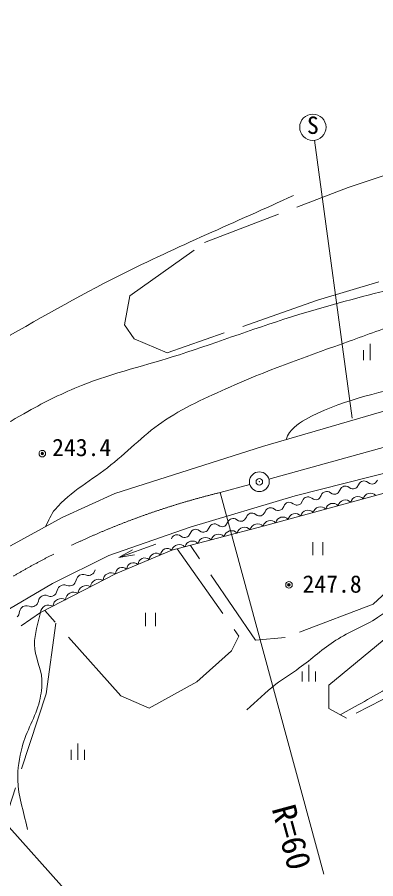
# Model space of a CAD drawing. Units: millimetres, scale not verified. Extents: x 40000 to 680000, y 20000 to 380000.
# Drawn here: x 146034 to 173255, y 265755 to 331177 of the extents above; entities that cross this region are included whole.
import ezdxf
from ezdxf.enums import TextEntityAlignment as Align

# ---------------------------------------------------------------- set-up
doc = ezdxf.new("R2010")
doc.units = ezdxf.units.MM
doc.header["$LTSCALE"] = 1000
doc.header["$PDMODE"] = 32
doc.header["$PDSIZE"] = 500
doc.linetypes.add('CHAIN', pattern=[18.5, 12, -1.5, 3.5, -1.5])
doc.linetypes.add('DASHED', pattern=[7.5, 6, -1.5])
for name, color, linetype, lineweight in [('M-BGD', 7, 'Continuous', 13), ('M-BGD-EXST', 7, 'Continuous', 13), ('M-BMK', 2, 'CHAIN', 13), ('M-BMK-SRVR', 3, 'Continuous', 13), ('M-STR-HTXT', 7, 'Continuous', 13)]:
    doc.layers.add(name, color=color, linetype=linetype, lineweight=lineweight)
doc.styles.add('ＭＳ ゴシック', font='')
doc.styles.get('ＭＳ ゴシック').set_extended_font_data('MS Gothic')

# ---------------------------------------------------------------- blocks, each defined once
blk = doc.blocks.new('open_arrow')
at = {"color": 0, "linetype": 'Continuous', "lineweight": -2}
blk.add_lwpolyline([(7.5, 1.25), (0, 0), (7.5, -1.25)], dxfattribs=at)

msp = doc.modelspace()

# ---------------------------------------------------------------- linework, layer by layer
at = {"layer": 'M-BGD', "linetype": 'DASHED'}
for p, q in [((171161, 318259), (181357, 321632)), ((160260, 314063), (171161, 318259)), ((154574, 310024), (160260, 314063)), ((180678, 313214), (168835, 309684)), ((154186, 307811), (154574, 310024)), ((168835, 309684), (157410, 305684)), ((154900, 306765), (154186, 307811)), ((157410, 305684), (154900, 306765)), ((158175, 290807), (162857, 284189)), ((164129, 283881), (159183, 291072)), ((176730, 290051), (173070, 286600)), ((173070, 286600), (166378, 284064)), ((140148, 280743), (147795, 285962)), ((153910, 279634), (148118, 286129)), ((148973, 285171), (148226, 279802)), ((162857, 284189), (162311, 283062)), ((166378, 284064), (164129, 283881)), ((169702, 280445), (174600, 284523)), ((162311, 283062), (159662, 280714)), ((159662, 280714), (156054, 278710)), ((177092, 281073), (171027, 277953)), ((169702, 278685), (169702, 280445)), ((148226, 279802), (144618, 268743)), ((156054, 278710), (153910, 279634)), ((171027, 277953), (169702, 278685))]:
    msp.add_line(p, q, dxfattribs=at)
at = {"layer": 'M-BGD'}
for p, q in [((164655, 298570), (174469, 301442)), ((153442, 295015), (164655, 298570)), ((167137, 294843), (178675, 297771)), ((164712, 292527), (177052, 295896)), ((171952, 295673), (172018, 295793)), ((172018, 295793), (172094, 295871)), ((172094, 295871), (172177, 295923)), ((172177, 295923), (172264, 295954)), ((172264, 295954), (172356, 295966)), ((172356, 295966), (172453, 295957)), ((172453, 295957), (172556, 295923)), ((172556, 295923), (172669, 295845)), ((172669, 295845), (172782, 295768)), ((172782, 295768), (172885, 295733)), ((172885, 295733), (172982, 295725)), ((172982, 295725), (173074, 295737)), ((173074, 295737), (173161, 295768)), ((173161, 295768), (173244, 295819)), ((173244, 295819), (173386, 296017)), ((169172, 294976), (169245, 295056)), ((169245, 295056), (169325, 295112)), ((169325, 295112), (169411, 295147)), ((169411, 295147), (169503, 295163)), ((169503, 295163), (169600, 295159)), ((169600, 295159), (169705, 295129)), ((169705, 295129), (169822, 295057)), ((169822, 295057), (169939, 294985)), ((170318, 295003), (170399, 295058)), ((170399, 295058), (170532, 295263)), ((170532, 295263), (170592, 295386)), ((170592, 295386), (170665, 295467)), ((170665, 295467), (170745, 295522)), ((170745, 295522), (170831, 295557)), ((170831, 295557), (170923, 295574)), ((170923, 295574), (171020, 295570)), ((171020, 295570), (171125, 295540)), ((171125, 295540), (171242, 295468)), ((171242, 295468), (171359, 295396)), ((171359, 295396), (171464, 295366)), ((171464, 295366), (171561, 295362)), ((171561, 295362), (171653, 295378)), ((171653, 295378), (171739, 295413)), ((171739, 295413), (171819, 295469)), ((171819, 295469), (171952, 295673)), ((149445, 293191), (153442, 295015)), ((159161, 292461), (167137, 294843)), ((167558, 294237), (167691, 294442)), ((167691, 294442), (167752, 294565)), ((167752, 294565), (167824, 294646)), ((167824, 294646), (167905, 294701)), ((167905, 294701), (167991, 294736)), ((167991, 294736), (168082, 294753)), ((168082, 294753), (168179, 294749)), ((168179, 294749), (168284, 294719)), ((168284, 294719), (168401, 294647)), ((168401, 294647), (168518, 294575)), ((168518, 294575), (168623, 294545)), ((168623, 294545), (168720, 294541)), ((168720, 294541), (168812, 294557)), ((168812, 294557), (168898, 294593)), ((168898, 294593), (168978, 294648)), ((168978, 294648), (169111, 294852)), ((169111, 294852), (169172, 294976)), ((169939, 294985), (170043, 294956)), ((170043, 294956), (170141, 294952)), ((170141, 294952), (170232, 294968)), ((170232, 294968), (170318, 295003)), ((164911, 293744), (164983, 293825)), ((164983, 293825), (165064, 293880)), ((165064, 293880), (165150, 293916)), ((165150, 293916), (165241, 293932)), ((165241, 293932), (165339, 293928)), ((165339, 293928), (165443, 293898)), ((165443, 293898), (165560, 293826)), ((165560, 293826), (165677, 293754)), ((165677, 293754), (165782, 293724)), ((165971, 293737), (166057, 293772)), ((166057, 293772), (166137, 293827)), ((166137, 293827), (166271, 294031)), ((166271, 294031), (166331, 294155)), ((166331, 294155), (166404, 294236)), ((166404, 294236), (166484, 294291)), ((166484, 294291), (166570, 294326)), ((166570, 294326), (166662, 294342)), ((166662, 294342), (166759, 294338)), ((166759, 294338), (166864, 294309)), ((166864, 294309), (166981, 294237)), ((166981, 294237), (167098, 294164)), ((167098, 294164), (167202, 294135)), ((167202, 294135), (167300, 294131)), ((167300, 294131), (167391, 294147)), ((167391, 294147), (167477, 294182)), ((167477, 294182), (167558, 294237)), ((144728, 290600), (149445, 293191)), ((162223, 293060), (162309, 293095)), ((162309, 293095), (162400, 293111)), ((162400, 293111), (162498, 293107)), ((162498, 293107), (162602, 293077)), ((163296, 293006), (163430, 293210)), ((163430, 293210), (163490, 293334)), ((163490, 293334), (163563, 293415)), ((163563, 293415), (163643, 293470)), ((163643, 293470), (163729, 293505)), ((163729, 293505), (163821, 293521)), ((163821, 293521), (163918, 293517)), ((163918, 293517), (164023, 293488)), ((164023, 293488), (164140, 293416)), ((164140, 293416), (164257, 293344)), ((164257, 293344), (164362, 293314)), ((164362, 293314), (164459, 293310)), ((164459, 293310), (164550, 293326)), ((164550, 293326), (164637, 293361)), ((164637, 293361), (164717, 293417)), ((164717, 293417), (164850, 293621)), ((164850, 293621), (164911, 293744)), ((165782, 293724), (165879, 293720)), ((165879, 293720), (165971, 293737)), ((152979, 290311), (159161, 292461)), ((157776, 290702), (164712, 292527)), ((160589, 292389), (160649, 292513)), ((160649, 292513), (160722, 292594)), ((160722, 292594), (160802, 292649)), ((160802, 292649), (160888, 292684)), ((160888, 292684), (160980, 292700)), ((160980, 292700), (161077, 292696)), ((161077, 292696), (161182, 292667)), ((161182, 292667), (161299, 292595)), ((161299, 292595), (161416, 292523)), ((161416, 292523), (161521, 292493)), ((161521, 292493), (161618, 292489)), ((161618, 292489), (161710, 292505)), ((161710, 292505), (161796, 292540)), ((161796, 292540), (161876, 292596)), ((161876, 292596), (162009, 292800)), ((162009, 292800), (162070, 292923)), ((162070, 292923), (162143, 293004)), ((162143, 293004), (162223, 293060)), ((162602, 293077), (162719, 293005)), ((162719, 293005), (162836, 292933)), ((162836, 292933), (162941, 292903)), ((162941, 292903), (163039, 292899)), ((163039, 292899), (163130, 292916)), ((163130, 292916), (163216, 292951)), ((163216, 292951), (163296, 293006)), ((157881, 291773), (157961, 291828)), ((157961, 291828), (158047, 291863)), ((158047, 291863), (158139, 291880)), ((158139, 291880), (158236, 291875)), ((158236, 291875), (158341, 291846)), ((158341, 291846), (158458, 291774)), ((159035, 291775), (159168, 291979)), ((159168, 291979), (159229, 292102)), ((159229, 292102), (159302, 292183)), ((159302, 292183), (159382, 292239)), ((159382, 292239), (159468, 292274)), ((159468, 292274), (159559, 292290)), ((159559, 292290), (159657, 292286)), ((159657, 292286), (159761, 292256)), ((159761, 292256), (159878, 292184)), ((159878, 292184), (159996, 292112)), ((159996, 292112), (160100, 292083)), ((160100, 292083), (160198, 292079)), ((160198, 292079), (160289, 292095)), ((160289, 292095), (160375, 292130)), ((160375, 292130), (160455, 292185)), ((160455, 292185), (160589, 292389)), ((153739, 290139), (156557, 291169)), ((157748, 291569), (157808, 291692)), ((157808, 291692), (157881, 291773)), ((158458, 291774), (158575, 291702)), ((158575, 291702), (158680, 291672)), ((158680, 291672), (158777, 291668)), ((158777, 291668), (158869, 291684)), ((158869, 291684), (158955, 291719)), ((158955, 291719), (159035, 291775)), ((153488, 288901), (157776, 290702)), ((148704, 288185), (152979, 290311)), ((151842, 288983), (151944, 289222)), ((147795, 285962), (153488, 288901)), ((150510, 288428), (150551, 288567)), ((150551, 288567), (150613, 288667)), ((150613, 288667), (150687, 288744)), ((150687, 288744), (150772, 288802)), ((150772, 288802), (150866, 288843)), ((150866, 288843), (150971, 288865)), ((150971, 288865), (151088, 288864)), ((151088, 288864), (151227, 288825)), ((151227, 288825), (151366, 288786)), ((151366, 288786), (151484, 288785)), ((151484, 288785), (151588, 288807)), ((151588, 288807), (151682, 288848)), ((151682, 288848), (151767, 288906)), ((151767, 288906), (151842, 288983)), ((143882, 285350), (148704, 288185)), ((149117, 287774), (149179, 287874)), ((149179, 287874), (149254, 287951)), ((149254, 287951), (149339, 288009)), ((149339, 288009), (149433, 288050)), ((149433, 288050), (149537, 288072)), ((149537, 288072), (149655, 288071)), ((149655, 288071), (149794, 288032)), ((149794, 288032), (149933, 287993)), ((149933, 287993), (150050, 287992)), ((150050, 287992), (150155, 288014)), ((150155, 288014), (150249, 288055)), ((150249, 288055), (150334, 288113)), ((150334, 288113), (150408, 288190)), ((150408, 288190), (150510, 288428)), ((147820, 287158), (147905, 287216)), ((147905, 287216), (147999, 287257)), ((147999, 287257), (148104, 287279)), ((148104, 287279), (148221, 287278)), ((148221, 287278), (148360, 287239)), ((148360, 287239), (148499, 287200)), ((148616, 287199), (148721, 287221)), ((148721, 287221), (148815, 287262)), ((148815, 287262), (148900, 287320)), ((148900, 287320), (148975, 287397)), ((148975, 287397), (149077, 287635)), ((149077, 287635), (149117, 287774)), ((147467, 286527), (147541, 286604)), ((147541, 286604), (147643, 286842)), ((147643, 286842), (147684, 286981)), ((147684, 286981), (147746, 287081)), ((147746, 287081), (147820, 287158)), ((148499, 287200), (148616, 287199)), ((146152, 285804), (146210, 286049)), ((146210, 286049), (146250, 286188)), ((146250, 286188), (146312, 286288)), ((146312, 286288), (146387, 286365)), ((146387, 286365), (146471, 286423)), ((146471, 286423), (146566, 286464)), ((146566, 286464), (146670, 286486)), ((146670, 286486), (146788, 286485)), ((146788, 286485), (146927, 286446)), ((146927, 286446), (147066, 286407)), ((147066, 286407), (147183, 286406)), ((147183, 286406), (147288, 286428)), ((147288, 286428), (147382, 286469)), ((147382, 286469), (147467, 286527)), ((146021, 285653), (146093, 285720)), ((146093, 285720), (146152, 285804))]:
    msp.add_line(p, q, dxfattribs=at)
for centre, radius, start, end in [((170949, 293967), 553, 42.52499, 168.02176), ((171898, 294226), 553, 42.52499, 168.02176), ((172847, 294485), 553, 42.52499, 168.02176), ((169051, 293448), 553, 42.52499, 168.02176), ((170000, 293708), 553, 42.52499, 168.02176), ((166203, 292671), 553, 42.52499, 168.02176), ((167152, 292930), 553, 42.52499, 168.02176), ((168101, 293189), 553, 42.52499, 168.02176), ((163299, 291858), 588, 44.03042, 165.4378), ((164290, 292118), 588, 44.03042, 165.4378), ((165254, 292412), 553, 42.52499, 168.02176), ((161317, 291336), 588, 44.03042, 165.4378), ((162308, 291597), 588, 44.03042, 165.4378), ((158344, 290555), 588, 44.03042, 165.4378), ((159335, 290815), 588, 44.03042, 165.4378), ((160326, 291076), 588, 44.03042, 165.4378), ((156571, 289968), 510, 47.13232, 178.43777), ((157428, 290328), 510, 47.13232, 178.43777), ((155713, 289608), 510, 47.13232, 178.43777), ((153998, 288887), 510, 47.13232, 178.43777), ((154856, 289248), 510, 47.13232, 178.43777), ((153163, 288367), 625, 58.65066, 175.96635), ((151265, 287388), 625, 58.65066, 175.96635), ((152214, 287877), 625, 58.65066, 175.96635), ((150316, 286898), 625, 58.65066, 175.96635), ((149367, 286408), 625, 58.65066, 175.96635), ((148418, 285918), 625, 58.65066, 175.96635)]:
    msp.add_arc(centre, radius, start, end, dxfattribs=at)
for points, knots in [([(123403, 276902), (124054, 277427), (124667, 278005), (125357, 278478), (126334, 279148), (127450, 279597), (128436, 280256), (129150, 280733), (129846, 281245), (130481, 281824), (131159, 282443), (131802, 283110), (132351, 283846), (133114, 284868), (133672, 286027), (134303, 287134), (135195, 288699), (135980, 290323), (136895, 291875), (137600, 293072), (138245, 294321), (139125, 295396), (139944, 296393), (140912, 297269), (141926, 298068), (143457, 299275), (145141, 300285), (146841, 301240), (148157, 301980), (149515, 302658), (150919, 303215), (153330, 304173), (155876, 304749), (158344, 305551), (161378, 306537), (164366, 307666), (167418, 308595), (169746, 309304), (172098, 309935), (174459, 310524), (177009, 311160), (179574, 311740), (182151, 312255), (184118, 312648), (186093, 312998), (188077, 313289), (190285, 313613), (192501, 313880), (194723, 314079), (198240, 314394), (201771, 314535), (205297, 314718), (209114, 314917), (212934, 315065), (216753, 315218), (218233, 315277), (219716, 315267), (221192, 315381), (222654, 315493), (224130, 315573), (225561, 315892), (226804, 316169), (228019, 316591), (229186, 317100), (230752, 317784), (232201, 318711), (233683, 319563), (235314, 320502), (236902, 321514), (238516, 322480), (239734, 323209), (240967, 323911), (242176, 324653), (243892, 325705), (245622, 326739), (247277, 327883), (248175, 328503), (248969, 329270), (249893, 329851), (250641, 330321), (251390, 330850), (252246, 331071), (252657, 331177), (253094, 331094), (253518, 331106)], [0, 0, 0, 0, 1, 1, 1, 2, 2, 2, 3, 3, 3, 4, 4, 4, 5, 5, 5, 6, 6, 6, 7, 7, 7, 8, 8, 8, 9, 9, 9, 10, 10, 10, 11, 11, 11, 12, 12, 12, 13, 13, 13, 14, 14, 14, 15, 15, 15, 16, 16, 16, 17, 17, 17, 18, 18, 18, 19, 19, 19, 20, 20, 20, 21, 21, 21, 22, 22, 22, 23, 23, 23, 24, 24, 24, 25, 25, 25, 26, 26, 26, 27, 27, 27, 28, 28, 28, 28]), ([(148174, 292492), (148419, 292930), (148585, 293423), (148910, 293805), (150081, 295180), (151748, 296038), (153151, 297175), (154545, 298304), (155799, 299620), (157299, 300602), (158941, 301677), (160756, 302469), (162551, 303263), (165386, 304517), (168328, 305518), (171242, 306574), (172586, 307061), (173923, 307576), (175297, 307969), (177823, 308691), (180402, 309218), (182978, 309735), (186769, 310496), (190584, 311145), (194411, 311699), (196737, 312035), (199070, 312333), (201412, 312524), (204350, 312763), (207300, 312908), (210248, 312924), (212283, 312936), (214318, 312853), (216348, 312715), (218935, 312540), (221502, 312135), (224087, 311931), (225421, 311826), (226757, 311719), (228095, 311704), (229229, 311692), (230365, 311732), (231496, 311824), (232790, 311930), (234093, 312040), (235361, 312320), (236210, 312508), (237033, 312806), (237848, 313110), (238846, 313484), (239833, 313897), (240783, 314381), (241915, 314957), (242980, 315656), (244064, 316317), (245514, 317202), (246936, 318132), (248375, 319036), (249253, 319588), (250150, 320109), (251012, 320686), (252286, 321538), (253441, 322568), (254754, 323358), (255369, 323729), (256012, 324064), (256682, 324323), (257339, 324576), (258038, 324702), (258716, 324892)], [0, 0, 0, 0, 1, 1, 1, 2, 2, 2, 3, 3, 3, 4, 4, 4, 5, 5, 5, 6, 6, 6, 7, 7, 7, 8, 8, 8, 9, 9, 9, 10, 10, 10, 11, 11, 11, 12, 12, 12, 13, 13, 13, 14, 14, 14, 15, 15, 15, 16, 16, 16, 17, 17, 17, 18, 18, 18, 19, 19, 19, 20, 20, 20, 21, 21, 21, 22, 22, 22, 23, 23, 23, 23]), ([(136909, 300961), (138193, 302041), (139396, 303226), (140761, 304203), (141887, 305008), (143118, 305655), (144317, 306346), (147459, 308157), (150611, 309960), (153850, 311592), (158161, 313765), (162623, 315624), (167009, 317640)], [0, 0, 0, 0, 1, 1, 1, 2, 2, 2, 3, 3, 3, 4, 4, 4, 4]), ([(226950, 309476), (226213, 309541), (225478, 309619), (224741, 309670), (222797, 309805), (220851, 309904), (218904, 309964), (216883, 310026), (214859, 310120), (212839, 310034), (210728, 309944), (208633, 309623), (206529, 309424), (204653, 309246), (202766, 309162), (200900, 308901), (198681, 308591), (196492, 308099), (194294, 307663), (191651, 307139), (189006, 306618), (186382, 306008), (183117, 305249), (179861, 304440), (176639, 303515), (173861, 302718), (170951, 302199), (168378, 300884), (167760, 300568), (167145, 300182), (166705, 299646), (166575, 299489), (166531, 299278), (166444, 299094)], [0, 0, 0, 0, 1, 1, 1, 2, 2, 2, 3, 3, 3, 4, 4, 4, 5, 5, 5, 6, 6, 6, 7, 7, 7, 8, 8, 8, 9, 9, 9, 10, 10, 10, 11, 11, 11, 11]), ([(163464, 278580), (164196, 279226), (164892, 279917), (165660, 280520), (166232, 280969), (166862, 281337), (167450, 281763), (168390, 282445), (169251, 283237), (170227, 283866), (171238, 284518), (172392, 284928), (173399, 285586), (174196, 286107), (174917, 286736), (175653, 287341), (176552, 288080), (177375, 288911), (178290, 289630), (179123, 290283), (179981, 290910), (180882, 291465), (181759, 292007), (182677, 292483), (183612, 292918), (184174, 293179), (184762, 293379), (185338, 293609)], [0, 0, 0, 0, 1, 1, 1, 2, 2, 2, 3, 3, 3, 4, 4, 4, 5, 5, 5, 6, 6, 6, 7, 7, 7, 8, 8, 8, 9, 9, 9, 9]), ([(170547, 278204), (171771, 278897), (173020, 279548), (174219, 280284), (175597, 281130), (177025, 281925), (178262, 282968), (179492, 284004), (180450, 285327), (181574, 286477), (182389, 287311), (183232, 288116), (184062, 288936)], [0, 0, 0, 0, 1, 1, 1, 2, 2, 2, 3, 3, 3, 4, 4, 4, 4]), ([(146802, 269507), (146558, 270762), (146108, 271994), (146070, 273272), (146046, 274104), (146198, 274940), (146401, 275747), (146707, 276957), (147437, 278035), (147726, 279250), (147853, 279784), (147928, 280340), (147900, 280888), (147855, 281790), (147353, 282635), (147343, 283537), (147333, 284359), (147644, 285154), (147795, 285962)], [0, 0, 0, 0, 1, 1, 1, 2, 2, 2, 3, 3, 3, 4, 4, 4, 5, 5, 5, 6, 6, 6, 6])]:
    msp.add_open_spline(points, degree=3, knots=knots, dxfattribs=at)
at = {"layer": 'M-BGD-EXST'}
for p, q in [((171460, 300724), (168612, 321830)), ((172824, 306386), (172824, 305136)), ((172324, 305886), (172324, 305136)), ((168480, 291319), (168480, 290319)), ((169230, 291319), (169230, 290319)), ((155774, 285947), (155774, 284947)), ((156524, 285947), (156524, 284947)), ((168168, 281993), (168168, 280743)), ((167668, 281493), (167668, 280743)), ((168668, 281493), (168668, 280743)), ((150139, 275533), (150139, 274783)), ((150639, 276033), (150639, 274783)), ((151139, 275533), (151139, 274783))]:
    msp.add_line(p, q, dxfattribs=at)
for centre, radius in [((168478, 322821), 1000), ((147938, 298037), 100), ((147938, 298037), 60), ((166665, 288070), 100), ((166665, 288070), 60)]:
    msp.add_circle(centre, radius, dxfattribs=at)
for p in [(147938, 298037), (166665, 288070)]:
    msp.add_point(p, dxfattribs=at)
at = {"layer": 'M-BMK'}
for p, q in [((165138, 296104), (175508, 298963)), ((161449, 295087), (163692, 295705))]:
    msp.add_line(p, q, dxfattribs=at)
msp.add_arc((175330, 238140), 58614, 103.69938, 133.08534, dxfattribs=at)
at = {"layer": 'M-BMK-SRVR'}
msp.add_circle((164415, 295905), 750, dxfattribs=at)
msp.add_point((164415, 295905), dxfattribs=at)
at = {"layer": 'M-STR-HTXT'}
for p, q in [((155118, 258841), (115465, 303055)), ((161449, 295087), (169315, 266100))]:
    msp.add_line(p, q, dxfattribs=at)

# ---------------------------------------------------------------- block references
at = {"layer": 'M-BGD', "xscale": 160, "yscale": 160, "rotation": 20.1}
msp.add_blockref('open_arrow', (153739, 290139), dxfattribs=at)

# ---------------------------------------------------------------- texts
at = {"layer": 'M-BGD-EXST', "style": 'ＭＳ ゴシック'}
msp.add_text('S', height=1320, dxfattribs=at).set_placement((168478, 321921), align=Align.BOTTOM_CENTER)
for s, p in [('243.4', (150927, 298508)), ('247.8', (169941, 288140))]:
    msp.add_text(s, height=1320, dxfattribs=at).set_placement(p, align=Align.MIDDLE_CENTER)
at = {"layer": 'M-STR-HTXT', "style": 'ＭＳ ゴシック'}
msp.add_text('R=60', height=1833, rotation=285.182, dxfattribs=at).set_placement((164811, 270939), align=Align.BOTTOM_LEFT)

doc.saveas('drawing.dxf')
